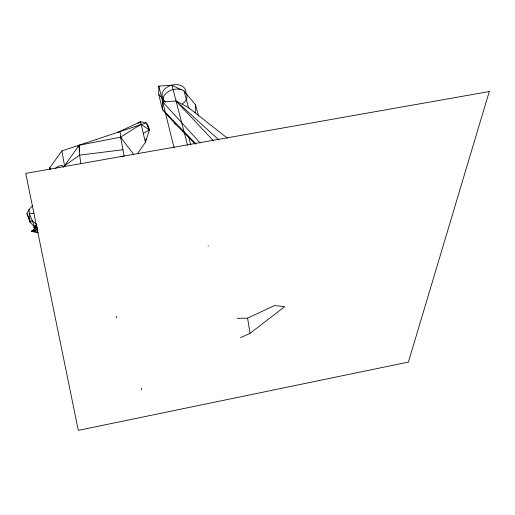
<?xml version="1.0" encoding="UTF-8"?>
<svg xmlns="http://www.w3.org/2000/svg" width="515" height="515" viewBox="0 0 515 515"><rect width="100%" height="100%" fill="white"/><g stroke="black" fill="none" stroke-linecap="round" stroke-linejoin="round"><path stroke-width="0.77" d="M195.237 144.058L174.379 122.988L162.405 109.405L158.749 94.496L158.82 86.095L171.971 85.258L181.203 89.674M195.185 112.727L195.423 104.629L185.529 92.803M148.062 127.372L148.114 125.956L146.215 122.86L140.543 121.727L117.175 132.658M227.469 138.265L188.522 107.616L176.059 101.011L162.727 101.906L162.405 109.405L196.061 143.975M49.672 169.338L49.775 167.761L61.884 150.908L146.215 122.86L149.414 129.973L145.397 142.333L137.685 153.451M146.196 138.541L145.397 142.333L140.543 121.727L137.853 123.413M34.531 226.98L30.108 222.171L26.947 213.603L29.072 209.631L32.49 205.62M63.686 167.085L79.059 145.23L120.645 137.138L140.988 124.263L149.414 129.973L143.215 133.391M37.582 228.197L33.971 227.212L36.121 224.894M35.483 227.611L31.421 231.441L38.374 232.664M55.272 168.63L57.223 166.873L59.759 165.888L62.63 165.566L63.821 167.014M37.106 227.083L33.971 227.212L35.187 226.182M240.544 337.666L250.007 333.353L284.795 306.605L274.482 305.575L247.612 318.148L237.254 318.347M37.054 227.173L31.421 231.441L37.679 231.917M77.791 146.138L79.059 145.23L79.445 151.745M36.977 226.13L33.971 227.212L36.604 225.358M29.741 220.639L30.108 222.171L32.207 220.697L36.365 224.096M118.759 132.181L120.098 131.331L120.645 137.138L124.121 156.039L120.999 156.785M32.831 230.669L31.421 231.441L37.621 229.954M33.971 227.212L35.432 226.561M37.299 229.053L31.421 231.441L32.921 230.997M122.963 149.743L79.645 155.118L64.529 165.721L61.884 150.908M34.022 213.255L29.342 213.764L30.108 222.171M174.379 122.988L175.634 123.993M218.869 139.9L176.059 101.011L213.429 140.814M162.727 101.906L200.103 142.893M158.749 94.496L165.676 102.208M189.52 108.794L188.522 107.616L184.048 91.033M133.675 154.455L120.645 137.138L121.051 138.632M26.947 213.603L29.555 219.873M34.743 226.832L29.342 213.764L29.072 209.631M50.309 169.21L49.775 167.761L50.097 169.326M148.114 125.956L149.414 129.973M195.423 104.629L198.539 115.888M188.69 137.048L190.724 144.805M171.971 85.258L187.563 145.294M158.82 86.095L174.096 147.934M208.137 245.829L208.227 246.267M141.419 388.149L141.702 389.726M116.422 316.365L116.693 317.935M247.612 318.148L250.007 333.353M80.816 163.86L79.645 155.118L79.059 145.23M163.77 102.06A12.122 8.562 -14.3 0 1 170.04 90.627A12.122 8.562 -14.3 0 1 185.271 92.082A12.122 8.562 -14.3 0 1 182.407 103.837M163.036 98.262A12.077 8.568 -14.3 0 1 172.255 85.033A12.077 8.568 -14.3 0 1 185.722 93.112M489.25 91.561L408.408 362.077L78.319 430.373L25.75 173.388L489.25 91.561"/></g></svg>
